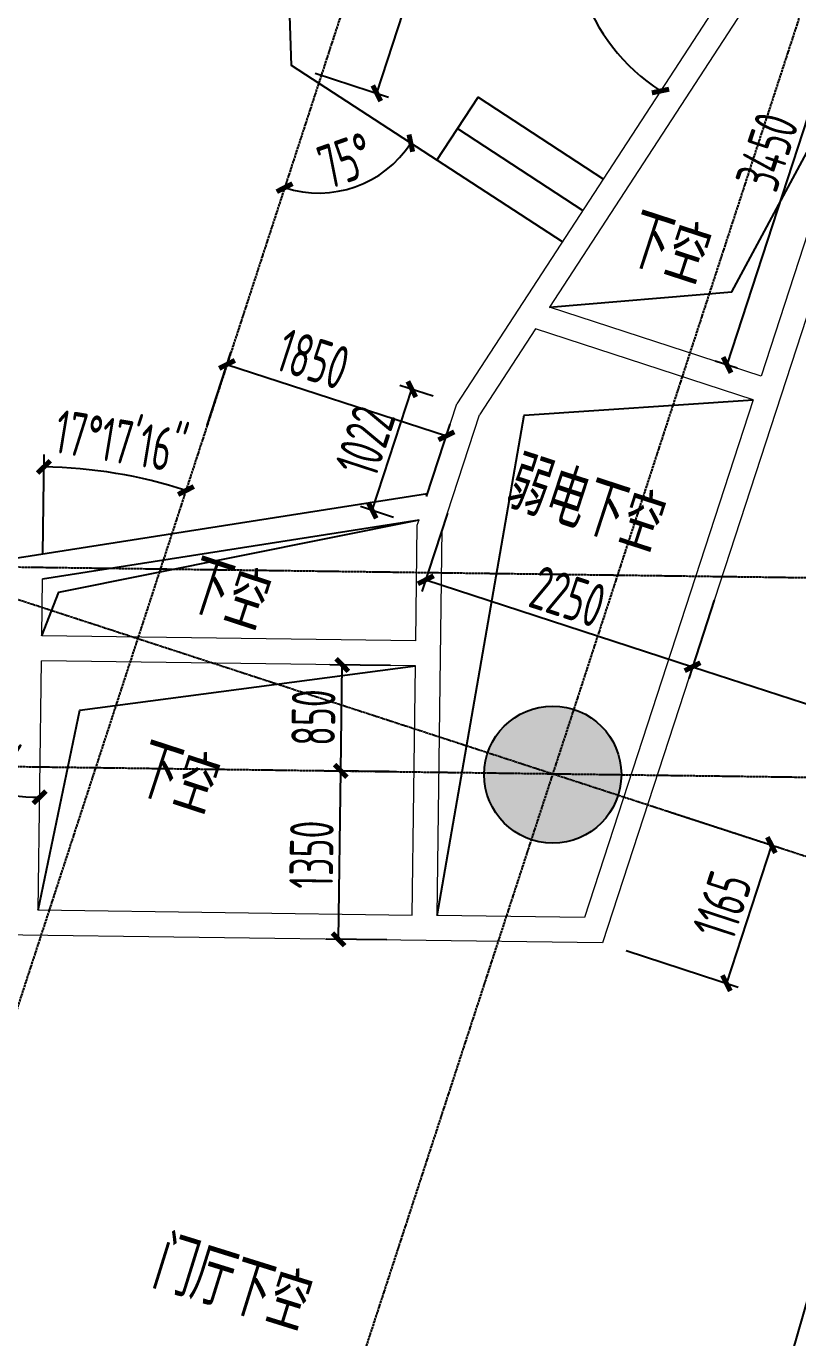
# Model space of a CAD drawing. Header units: millimetres. Extents: x 11515858 to 24947533, y -12784974 to -6116114.
# Drawn here: x 11854907 to 11861094, y -6355114 to -6344598 of the extents above; entities that cross this region are included whole.
import ezdxf
from ezdxf.enums import TextEntityAlignment as Align

# ---------------------------------------------------------------- set-up
doc = ezdxf.new("R2010")
doc.units = ezdxf.units.MM
doc.header["$LTSCALE"] = 10
doc.linetypes.add('A2-RG-AXIS$0$CENTER', pattern=[2, 1.25, -0.25, 0.25, -0.25])
doc.linetypes.add('A2-RG-AXIS$0$DOTE', pattern=[2.42, 2, -0.2, 0.02, -0.2])
for name, color, linetype in [('A2-RB-F2$0$$34$A-DIMS-100', 1, 'Continuous'), ('A2-RB-F2$0$A-DIMS-100', 1, 'Continuous'), ('A2-RD-F2$0$A-STRS', 50, 'Continuous'), ('A2-RG-AXIS$0$A-GRID', 1, 'A2-RG-AXIS$0$CENTER'), ('A2-RI-F2$0$A-STRS', 50, 'Continuous'), ('A2-RI-F2$0$A-SYMB-AREA', 4, 'Continuous'), ('A2-RI-F2$0$A-SYMB-NAME', 4, 'Continuous'), ('A2-RI-F2$0$A-SYMB-VOID', 35, 'Continuous'), ('A2-RS-F2$0$A-HATH-GRAY', 8, 'Continuous'), ('A2-RS-F2$0$A-WALL-CONC', 6, 'Continuous')]:
    doc.layers.add(name, color=color, linetype=linetype)
doc.layers.add('A2-RI-F2$0$A-FLOR-STRS', color=2, linetype='Continuous', lineweight=5)
doc.layers.add('A2-RI-F2$0$A-WALL', color=7, linetype='Continuous', lineweight=5)
doc.styles.add('A2-RB-F2$0$$0$XD2008', font='hzs.shx', dxfattribs={"width": 0.7, "bigfont": 'hztxt.shx'})
doc.styles.add('A2-RB-F2$0$XD2008', font='hzs.shx', dxfattribs={"width": 0.7, "bigfont": 'hztxt.shx'})
doc.styles.add('A2-RI-F2$0$ECADI', font='hzs.shx', dxfattribs={"width": 0.7, "bigfont": 'hztxt.shx'})
doc.dimstyles.new('A2-RB-F2$0$$0$XD100$0', dxfattribs={"dimscale": 100, "dimtxt": 3.5, "dimasz": 1, "dimexe": 1, "dimexo": 2, "dimgap": 0.5, "dimtad": 1, "dimdec": 0, "dimdsep": 46, "dimtxsty": 'A2-RB-F2$0$$0$XD2008', "dimblk1": 'A2-RB-F2$0$$20$_ArchTick', "dimblk2": 'A2-RB-F2$0$$20$_ArchTick', "dimsah": 1, "dimcen": 2.5, "dimclrt": 4, "dimaunit": 1, "dimadec": 0, "dimazin": 0, "dimtfac": 1, "dimtdec": 0, "dimtix": 1, "dimtmove": 2, "dimatfit": 3, "dimfxl": 0, "dimtolj": 1, "dimtzin": 0, "dimarcsym": 0})
doc.dimstyles.new('A2-RB-F2$0$XD100', dxfattribs={"dimscale": 100, "dimtxt": 3.5, "dimasz": 1.5, "dimexe": 1, "dimexo": 2, "dimgap": 0.5, "dimtad": 1, "dimdec": 0, "dimdsep": 46, "dimtxsty": 'A2-RB-F2$0$XD2008', "dimcen": 2.5, "dimclrt": 4, "dimaunit": 1, "dimadec": 0, "dimazin": 0, "dimtfac": 1, "dimtdec": 0, "dimtix": 1, "dimtmove": 1, "dimatfit": 3, "dimfxl": 0, "dimtolj": 1, "dimtzin": 0, "dimarcsym": 0})
doc.dimstyles.new('A2-RB-F2$0$XD100$0', dxfattribs={"dimscale": 100, "dimtxt": 3.5, "dimasz": 1, "dimexe": 1, "dimexo": 2, "dimgap": 0.5, "dimtad": 1, "dimdec": 0, "dimdsep": 46, "dimtxsty": 'A2-RB-F2$0$XD2008', "dimblk1": 'A2-RB-F2$0$_ArchTick', "dimblk2": 'A2-RB-F2$0$_ArchTick', "dimsah": 1, "dimcen": 2.5, "dimclrt": 4, "dimaunit": 1, "dimadec": 0, "dimazin": 0, "dimtfac": 1, "dimtdec": 0, "dimtix": 1, "dimtmove": 1, "dimatfit": 3, "dimfxl": 0, "dimtolj": 1, "dimtzin": 0, "dimarcsym": 0})

# ---------------------------------------------------------------- blocks, each defined once
blk = doc.blocks.new('A2-RG-AXIS')
at = {"layer": 'A2-RG-AXIS$0$A-GRID', "linetype": 'A2-RG-AXIS$0$DOTE'}
for p, q in [((11866017.6, -6318162.5), (11852857, -6358539.7)), ((11869345.5, -6319247.1), (11856184.8, -6359624.4)), ((11834459.4, -6342551.3), (11872420.1, -6354924.3)), ((11835588.6, -6348674.9), (11872727, -6349175.1)), ((11835567, -6350274.8), (11872705.5, -6350774.9))]:
    blk.add_line(p, q, dxfattribs=at)
blk = doc.blocks.new('A2-RB-F2$0$_ArchTick')
at = {"color": 0, "linetype": 'ByBlock', "const_width": 0.4}
blk.add_lwpolyline([(-0.5, -0.5), (0.5, 0.5)], dxfattribs=at)
blk = doc.blocks.new('*D1708')
at = {"layer": 'A2-RB-F2$0$A-DIMS-100', "color": 0, "lineweight": -2, "transparency": 16777216}
for p, q in [((11858285, -6348503), (11858080, -6349132)), ((11858111, -6349037), (11860250, -6349734)), ((11860424, -6349200), (11860219, -6349829))]:
    blk.add_line(p, q, dxfattribs=at)
at = {"layer": 'Defpoints', "color": 0, "transparency": 16777216}
for p in [(11858347, -6348313), (11860486, -6349010), (11860250, -6349734)]:
    blk.add_point(p, dxfattribs=at)
at = {"layer": 'A2-RB-F2$0$A-DIMS-100', "color": 0, "lineweight": -2, "transparency": 16777216, "xscale": 100, "yscale": 100, "zscale": 100}
for p, rotation in [((11858111, -6349037), 161.9470281787122), ((11860250, -6349734), 341.9470281787122)]:
    blk.add_blockref('A2-RB-F2$0$_ArchTick', p, dxfattribs=dict(at, rotation=rotation))
at = {"layer": 'A2-RB-F2$0$A-DIMS-100', "color": 4, "transparency": 16777216, "insert": (11859250, -6349171), "char_height": 350, "attachment_point": 5, "rotation": 341.947, "style": 'A2-RB-F2$0$XD2008'}
blk.add_mtext('\\A1;2250', dxfattribs=at)
blk = doc.blocks.new('*D1709')
at = {"layer": 'A2-RB-F2$0$A-DIMS-100', "color": 0, "lineweight": -2, "transparency": 16777216}
for p, q in [((11860424, -6349200), (11860219, -6349829)), ((11860250, -6349734), (11862817, -6350571)), ((11862991, -6350037), (11862786, -6350666))]:
    blk.add_line(p, q, dxfattribs=at)
at = {"layer": 'Defpoints', "color": 0, "transparency": 16777216}
for p in [(11860486, -6349010), (11863053, -6349847), (11862817, -6350571)]:
    blk.add_point(p, dxfattribs=at)
at = {"layer": 'A2-RB-F2$0$A-DIMS-100', "color": 0, "lineweight": -2, "transparency": 16777216, "xscale": 100, "yscale": 100, "zscale": 100}
for p, rotation in [((11860250, -6349734), 161.9469883693022), ((11862817, -6350571), 341.9469883693022)]:
    blk.add_blockref('A2-RB-F2$0$_ArchTick', p, dxfattribs=dict(at, rotation=rotation))
at = {"layer": 'A2-RB-F2$0$A-DIMS-100', "color": 4, "transparency": 16777216, "insert": (11861603, -6349938), "char_height": 350, "attachment_point": 5, "rotation": 341.947, "style": 'A2-RB-F2$0$XD2008'}
blk.add_mtext('\\A1;2700', dxfattribs=at)
blk = doc.blocks.new('*D1507')
at = {"layer": 'A2-RB-F2$0$A-DIMS-100', "color": 0, "lineweight": -2, "transparency": 16777216}
for p, q in [((11860080, -6350902), (11860977, -6351195)), ((11860882, -6351164), (11860521, -6352271)), ((11859719, -6352010), (11860616, -6352302))]:
    blk.add_line(p, q, dxfattribs=at)
at = {"layer": 'Defpoints', "color": 0, "transparency": 16777216}
for p in [(11859889, -6350840), (11859528, -6351948), (11860521, -6352271)]:
    blk.add_point(p, dxfattribs=at)
at = {"layer": 'A2-RB-F2$0$A-DIMS-100', "color": 0, "lineweight": -2, "transparency": 16777216, "xscale": 100, "yscale": 100, "zscale": 100}
for p, rotation in [((11860882, -6351164), 71.94704049332377), ((11860521, -6352271), 251.9470404933238)]:
    blk.add_blockref('A2-RB-F2$0$_ArchTick', p, dxfattribs=dict(at, rotation=rotation))
at = {"layer": 'A2-RB-F2$0$A-DIMS-100', "color": 4, "transparency": 16777216, "insert": (11860488, -6351648), "char_height": 350, "attachment_point": 5, "rotation": 71.947, "style": 'A2-RB-F2$0$XD2008'}
blk.add_mtext('\\A1;1165', dxfattribs=at)
blk = doc.blocks.new('*D1508')
at = {"layer": 'A2-RB-F2$0$A-DIMS-100', "color": 0, "lineweight": -2, "transparency": 16777216}
for p, q in [((11857923, -6342837), (11858510, -6343028)), ((11857718, -6345136), (11858415, -6342997)), ((11857225, -6344976), (11857813, -6345167))]:
    blk.add_line(p, q, dxfattribs=at)
at = {"layer": 'Defpoints', "color": 0, "transparency": 16777216}
for p in [(11857733, -6342775), (11858415, -6342997), (11857035, -6344914)]:
    blk.add_point(p, dxfattribs=at)
at = {"layer": 'A2-RB-F2$0$A-DIMS-100', "color": 0, "lineweight": -2, "transparency": 16777216, "xscale": 100, "yscale": 100, "zscale": 100}
for p, rotation in [((11858415, -6342997), 71.94704049330034), ((11857718, -6345136), 251.9470404933003)]:
    blk.add_blockref('A2-RB-F2$0$_ArchTick', p, dxfattribs=dict(at, rotation=rotation))
at = {"layer": 'A2-RB-F2$0$A-DIMS-100', "color": 4, "transparency": 16777216, "insert": (11857852, -6343997), "char_height": 350, "attachment_point": 5, "rotation": 71.947, "style": 'A2-RB-F2$0$XD2008'}
blk.add_mtext('\\A1;2250', dxfattribs=at)
blk = doc.blocks.new('*D1511')
at = {"layer": 'A2-RB-F2$0$A-DIMS-100', "color": 0, "lineweight": -2, "transparency": 16777216}
for p, q in [((11861678, -6344061), (11861501, -6344003)), ((11860527, -6347314), (11861596, -6344034)), ((11860609, -6347341), (11860432, -6347283))]:
    blk.add_line(p, q, dxfattribs=at)
at = {"layer": 'Defpoints', "color": 0, "transparency": 16777216}
for p in [(11861596, -6344034), (11861869, -6344123), (11860799, -6347403)]:
    blk.add_point(p, dxfattribs=at)
at = {"layer": 'A2-RB-F2$0$A-DIMS-100', "color": 0, "lineweight": -2, "transparency": 16777216, "xscale": 100, "yscale": 100, "zscale": 100}
for p, rotation in [((11861596, -6344034), 71.94700741491974), ((11860527, -6347314), 251.9470074149197)]:
    blk.add_blockref('A2-RB-F2$0$_ArchTick', p, dxfattribs=dict(at, rotation=rotation))
at = {"layer": 'A2-RB-F2$0$A-DIMS-100', "color": 4, "transparency": 16777216, "insert": (11860848, -6345604), "char_height": 350, "attachment_point": 5, "rotation": 71.947, "style": 'A2-RB-F2$0$XD2008'}
blk.add_mtext('\\A1;3450', dxfattribs=at)
blk = doc.blocks.new('*D1518')
at = {"layer": 'A2-RB-F2$0$A-DIMS-100', "color": 0, "lineweight": -2, "transparency": 16777216}
for p, q in [((11856359, -6347796), (11856548, -6347215)), ((11856517, -6347310), (11858276, -6347883)), ((11858118, -6348369), (11858307, -6347788))]:
    blk.add_line(p, q, dxfattribs=at)
at = {"layer": 'Defpoints', "color": 0, "transparency": 16777216}
for p in [(11858276, -6347883), (11856297, -6347986), (11858056, -6348560)]:
    blk.add_point(p, dxfattribs=at)
at = {"layer": 'A2-RB-F2$0$A-DIMS-100', "color": 0, "lineweight": -2, "transparency": 16777216, "xscale": 100, "yscale": 100, "zscale": 100}
for p, rotation in [((11856517, -6347310), 161.9470611219763), ((11858276, -6347883), 341.9470611219763)]:
    blk.add_blockref('A2-RB-F2$0$_ArchTick', p, dxfattribs=dict(at, rotation=rotation))
at = {"layer": 'A2-RB-F2$0$A-DIMS-100', "color": 4, "transparency": 16777216, "insert": (11857207, -6347267), "char_height": 350, "attachment_point": 5, "rotation": 341.9471, "style": 'A2-RB-F2$0$XD2008'}
blk.add_mtext('\\A1;1850', dxfattribs=at)
blk = doc.blocks.new('*D1521')
at = {"layer": 'A2-RB-F2$0$A-DIMS-100', "color": 0, "lineweight": -2, "transparency": 16777216}
for p, q in [((11857817, -6350574), (11857329, -6350568)), ((11857411, -6351920), (11857429, -6350569)), ((11857799, -6351925), (11857311, -6351918))]:
    blk.add_line(p, q, dxfattribs=at)
at = {"layer": 'Defpoints', "color": 0, "transparency": 16777216}
for p in [(11857429, -6350569), (11858017, -6350577), (11857999, -6351927)]:
    blk.add_point(p, dxfattribs=at)
at = {"layer": 'A2-RB-F2$0$A-DIMS-100', "color": 0, "lineweight": -2, "transparency": 16777216, "xscale": 100, "yscale": 100, "zscale": 100}
for p, rotation in [((11857429, -6350569), 89.2299645652371), ((11857411, -6351920), 269.2299645652371)]:
    blk.add_blockref('A2-RB-F2$0$_ArchTick', p, dxfattribs=dict(at, rotation=rotation))
at = {"layer": 'A2-RB-F2$0$A-DIMS-100', "color": 4, "transparency": 16777216, "insert": (11857195, -6351241), "char_height": 350, "attachment_point": 5, "rotation": 89.23, "style": 'A2-RB-F2$0$XD2008'}
blk.add_mtext('\\A1;1350', dxfattribs=at)
blk = doc.blocks.new('*D1523')
at = {"layer": 'A2-RB-F2$0$A-DIMS-100', "color": 0, "lineweight": -2, "transparency": 16777216}
for p, q in [((11858170, -6347564), (11857904, -6347478)), ((11857682, -6348481), (11857999, -6347509)), ((11857853, -6348537), (11857587, -6348450))]:
    blk.add_line(p, q, dxfattribs=at)
at = {"layer": 'Defpoints', "color": 0, "transparency": 16777216}
for p in [(11857999, -6347509), (11858360, -6347626), (11858043, -6348598)]:
    blk.add_point(p, dxfattribs=at)
at = {"layer": 'A2-RB-F2$0$A-DIMS-100', "color": 0, "lineweight": -2, "transparency": 16777216, "xscale": 100, "yscale": 100, "zscale": 100}
for p, rotation in [((11857999, -6347509), 71.95500459014507), ((11857682, -6348481), 251.9550045901451)]:
    blk.add_blockref('A2-RB-F2$0$_ArchTick', p, dxfattribs=dict(at, rotation=rotation))
at = {"layer": 'A2-RB-F2$0$A-DIMS-100', "color": 4, "transparency": 16777216, "insert": (11857626, -6347925), "char_height": 350, "attachment_point": 5, "rotation": 71.955, "style": 'A2-RB-F2$0$XD2008'}
blk.add_mtext('\\A1;1022', dxfattribs=at)
blk = doc.blocks.new('*D1576')
at = {"layer": 'A2-RB-F2$0$A-DIMS-100', "color": 0, "lineweight": -2, "transparency": 16777216}
blk.add_arc((11857252, -6345055), 881, 251.947, 326.947, dxfattribs=at)
at = {"layer": 'Defpoints', "color": 0, "transparency": 16777216}
for p in [(11866018, -6318162), (11857035, -6344914), (11857359, -6345930), (11859206, -6346326), (11852857, -6358540)]:
    blk.add_point(p, dxfattribs=at)
at = {"layer": 'A2-RB-F2$0$A-DIMS-100', "color": 0, "lineweight": -2, "transparency": 16777216, "xscale": 100, "yscale": 100, "zscale": 100}
for p, rotation in [((11857991, -6345536), 56.94704049335844), ((11856979, -6345893), 161.9470385784911)]:
    blk.add_blockref('A2-RB-F2$0$_ArchTick', p, dxfattribs=dict(at, rotation=rotation))
at = {"layer": 'A2-RB-F2$0$A-DIMS-100', "color": 4, "transparency": 16777216, "insert": (11857471, -6345674), "char_height": 350, "attachment_point": 5, "rotation": 19.447, "style": 'A2-RB-F2$0$XD2008'}
blk.add_mtext('\\A1;75°', dxfattribs=at)
blk = doc.blocks.new('*D1468')
at = {"layer": 'A2-RB-F2$0$A-DIMS-100', "color": 0, "lineweight": -2, "transparency": 16777216}
for p, q in [((11857828, -6349725), (11857341, -6349718)), ((11857429, -6350569), (11857441, -6349720)), ((11857817, -6350574), (11857329, -6350568))]:
    blk.add_line(p, q, dxfattribs=at)
at = {"layer": 'Defpoints', "color": 0, "transparency": 16777216}
for p in [(11857441, -6349720), (11858028, -6349727), (11858017, -6350577)]:
    blk.add_point(p, dxfattribs=at)
at = {"layer": 'A2-RB-F2$0$A-DIMS-100', "color": 0, "lineweight": -2, "transparency": 16777216, "xscale": 100, "yscale": 100, "zscale": 100}
for p, rotation in [((11857441, -6349720), 89.22996456509576), ((11857429, -6350569), 269.2299645650958)]:
    blk.add_blockref('A2-RB-F2$0$_ArchTick', p, dxfattribs=dict(at, rotation=rotation))
at = {"layer": 'A2-RB-F2$0$A-DIMS-100', "color": 4, "transparency": 16777216, "insert": (11857210, -6350141), "char_height": 350, "attachment_point": 5, "rotation": 89.23, "style": 'A2-RB-F2$0$XD2008'}
blk.add_mtext('\\A1;850', dxfattribs=at)
blk = doc.blocks.new('A2-RB-F2$0$$20$_ArchTick')
at = {"color": 0, "linetype": 'ByBlock', "const_width": 0.4}
blk.add_lwpolyline([(-0.5, -0.5), (0.5, 0.5)], dxfattribs=at)
blk = doc.blocks.new('*D1470')
at = {"layer": 'A2-RB-F2$0$$34$A-DIMS-100', "color": 0, "lineweight": -2, "transparency": 16777216}
blk.add_arc((11855042, -6348682), 2099, 221.947, 269.2349, dxfattribs=at)
at = {"layer": 'Defpoints', "color": 0, "transparency": 16777216}
for p in [(11854847, -6348857), (11855029, -6349687), (11853061, -6350463), (11853921, -6350457), (11854999, -6351887)]:
    blk.add_point(p, dxfattribs=at)
at = {"layer": 'A2-RB-F2$0$$34$A-DIMS-100', "color": 0, "lineweight": -2, "transparency": 16777216, "xscale": 100, "yscale": 100, "zscale": 100}
for p, rotation in [((11853481, -6350086), 131.9470300304268), ((11855014, -6350781), 359.234904704828)]:
    blk.add_blockref('A2-RB-F2$0$$20$_ArchTick', p, dxfattribs=dict(at, rotation=rotation))
at = {"layer": 'A2-RB-F2$0$$34$A-DIMS-100', "color": 4, "transparency": 16777216, "insert": (11854281, -6350359), "char_height": 350, "attachment_point": 5, "rotation": 335.591, "style": 'A2-RB-F2$0$$0$XD2008'}
blk.add_mtext('\\A1;47°17\'16"', dxfattribs=at)
blk = doc.blocks.new('*D1473')
at = {"layer": 'A2-RB-F2$0$A-DIMS-100', "color": 0, "lineweight": -2, "transparency": 16777216}
blk.add_arc((11860855, -6343792), 1581, 161.9468, 236.9471, dxfattribs=at)
at = {"layer": 'Defpoints', "color": 0, "transparency": 16777216}
for p in [(11836629, -6335896), (11859286, -6343984), (11860573, -6344226), (11858360, -6347626), (11874589, -6348269)]:
    blk.add_point(p, dxfattribs=at)
at = {"layer": 'A2-RB-F2$0$A-DIMS-100', "color": 0, "lineweight": -2, "transparency": 16777216, "xscale": 100, "yscale": 100, "zscale": 100}
for p, rotation in [((11859352, -6343302), 71.94679980163178), ((11859993, -6345118), 326.9471125376343)]:
    blk.add_blockref('A2-RB-F2$0$_ArchTick', p, dxfattribs=dict(at, rotation=rotation))
at = {"layer": 'A2-RB-F2$0$A-DIMS-100', "color": 4, "transparency": 16777216, "insert": (11859576, -6344244), "char_height": 350, "attachment_point": 5, "rotation": 289.447, "style": 'A2-RB-F2$0$XD2008'}
blk.add_mtext('\\A1;75°', dxfattribs=at)
blk = doc.blocks.new('*D1477')
at = {"layer": 'A2-RB-F2$0$$34$A-DIMS-100', "color": 0, "lineweight": -2, "transparency": 16777216}
blk.add_line((11855040, -6348830), (11855051, -6348032), dxfattribs=at)
blk.add_arc((11854998, -6351971), 3839, 71.9468, 89.2347, dxfattribs=at)
at = {"layer": 'Defpoints', "color": 0, "transparency": 16777216}
for p in [(11865253, -6320509), (11855815, -6348219), (11855037, -6349030), (11855002, -6351687), (11852092, -6360886)]:
    blk.add_point(p, dxfattribs=at)
at = {"layer": 'A2-RB-F2$0$$34$A-DIMS-100', "color": 0, "lineweight": -2, "transparency": 16777216, "xscale": 100, "yscale": 100, "zscale": 100}
for p, rotation in [((11855049, -6348132), 179.2346640127694), ((11856188, -6348321), 341.9468017164874)]:
    blk.add_blockref('A2-RB-F2$0$$20$_ArchTick', p, dxfattribs=dict(at, rotation=rotation))
at = {"layer": 'A2-RB-F2$0$$34$A-DIMS-100', "color": 4, "transparency": 16777216, "insert": (11855668, -6347928), "char_height": 350, "attachment_point": 5, "rotation": 350.5907, "style": 'A2-RB-F2$0$$0$XD2008'}
blk.add_mtext('\\A1;17°17\'16"', dxfattribs=at)
blk = doc.blocks.new('A2-RD-F2')
at = {"layer": 'A2-RD-F2$0$A-STRS'}
for points in [[(11859206, -6346326), (11857035, -6344914), (11856917, -6341404), (11858436, -6336746), (11860599, -6333980), (11863185, -6334118)], [(11858200, -6345672), (11858531, -6345167), (11859535, -6345824)], [(11858365, -6345419), (11859370, -6346075)]]:
    blk.add_lwpolyline(points, dxfattribs=at)
blk = doc.blocks.new('A2-RS-F2')
at = {"layer": 'A2-RS-F2$0$A-HATH-GRAY'}
h = blk.add_hatch(color=256, dxfattribs=at)
edge = h.paths.add_edge_path()
edge.add_arc((11859129, -6350599), 550, 0, 360)
at = {"layer": 'A2-RS-F2$0$A-WALL-CONC'}
blk.add_circle((11859129, -6350599), 550, dxfattribs=at)
blk = doc.blocks.new('A2-RI-F2$0$5erhfh')
at = {"layer": 'A2-RI-F2$0$A-SYMB-AREA', "style": 'A2-RI-F2$0$ECADI', "width": 0.7}
blk.add_attdef('340M2', text='', height=2.5, dxfattribs=at).set_placement((0, 1.25), align=Align.MIDDLE_LEFT)
at = {"layer": 'A2-RI-F2$0$A-SYMB-NAME', "style": 'A2-RI-F2$0$ECADI', "width": 0.7}
blk.add_attdef('CHINESENAME', (-12.29, 3.09), '', height=4.5, dxfattribs=at)
blk = doc.blocks.new('A2-RB-F2')
at = {"layer": 'A2-RB-F2$0$$34$A-DIMS-100'}
for base, line1, line2, picture, middle in [((11855815.2941, -6348219.4925), ((11852092.1247, -6360886.0703), (11865252.9352, -6320508.8615)), ((11855001.8061, -6351687.1676), (11855037.2993, -6349030.1833)), '*D1477', (11855667.9256, -6347928.2951)), ((11853920.7054, -6350456.8366), ((11853061.2319, -6350462.6246), (11854847.3007, -6348857.4285)), ((11854999.2283, -6351887.0391), (11855028.6055, -6349687.1931)), '*D1470', (11854281.3628, -6350358.5896))]:
    dim = blk.add_angular_dim_2l(base=base, line1=line1, line2=line2, dimstyle='A2-RB-F2$0$$0$XD100$0', override={"dimadec": 4}, dxfattribs=at)
    dim.commit()
    dim.dimension.update_dxf_attribs({"geometry": picture, "text_midpoint": middle})
at = {"layer": 'A2-RB-F2$0$A-DIMS-100'}
for base, line1, line2, picture, middle in [((11857358.9, -6345929.8), ((11857035.3, -6344913.8), (11859206, -6346326.3)), ((11866017.6, -6318162.5), (11852857, -6358539.7)), '*D1576', (11857470.8, -6345673.8)), ((11859285.6, -6343983.5), ((11836628.7, -6335895.7), (11874589.4, -6348268.9)), ((11860573.1, -6344225.9), (11858360.5, -6347626.1)), '*D1473', (11859576.4, -6344243.8))]:
    dim = blk.add_angular_dim_2l(base=base, line1=line1, line2=line2, dimstyle='A2-RB-F2$0$XD100', override={"dimasz": 1, "dimblk1": 'A2-RB-F2$0$_ArchTick', "dimblk2": 'A2-RB-F2$0$_ArchTick', "dimsah": 1}, dxfattribs=at)
    dim.commit()
    dim.dimension.update_dxf_attribs({"geometry": picture, "text_midpoint": middle})
for p1, p2, distance, picture, middle in [((11857035.3, -6344913.8), (11857732.6, -6342774.5), -717.6, '*D1508', (11857852.3, -6343996.8)), ((11860799.4, -6347402.9), (11861868.6, -6344122.6), 286.5, '*D1511', (11860847.6, -6345604.3)), ((11858043.3, -6348598.5), (11858360, -6347626.4), 380.1, '*D1523', (11857626.4, -6347925)), ((11858346.8, -6348313), (11860486, -6349010.2), -761.1, '*D1708', (11859250.3, -6349171.3)), ((11860486, -6349010.2), (11863053.1, -6349846.9), -761.1, '*D1709', (11861603.4, -6349938.3)), ((11858017, -6350577.1), (11858028.4, -6349727.5), 587.9, '*D1468', (11857209.8, -6350141.4)), ((11857998.8, -6351927.4), (11858016.9, -6350577.1), 587.9, '*D1521', (11857195, -6351241.3)), ((11859889.4, -6350840), (11859528.4, -6351947.7), 1044.2, '*D1507', (11860487.8, -6351647.7))]:
    dim = blk.add_aligned_dim(p1=p1, p2=p2, distance=distance, dimstyle='A2-RB-F2$0$XD100$0', dxfattribs=at)
    dim.commit()
    dim.dimension.update_dxf_attribs({"geometry": picture, "text_midpoint": middle})
dim = blk.add_linear_dim(base=(11858276.4, -6347883), p1=(11856296.8, -6347986.2), p2=(11858055.9, -6348559.5), angle=341.94706, dimstyle='A2-RB-F2$0$XD100$0', dxfattribs=at)
dim.commit()
dim.dimension.update_dxf_attribs({"geometry": '*D1518', "text_midpoint": (11857137.8, -6347480.9), "dimtype": 129})
blk = doc.blocks.new('A2-RI-F2')
at = {"layer": 'A2-RI-F2$0$A-SYMB-VOID'}
for points in [[(11867415, -6327123), (11868507, -6329359), (11860351, -6357652)], [(11859104, -6346851), (11860566, -6346729), (11861713, -6344598)], [(11858202, -6351730), (11858899, -6347717), (11860737, -6347593)], [(11855031, -6349487), (11855168, -6349136), (11858057, -6348557)], [(11855002, -6351687), (11855337, -6350081), (11858028, -6349727)]]:
    blk.add_lwpolyline(points, dxfattribs=at)
at = {"layer": 'A2-RI-F2$0$A-WALL'}
for p, q in [((11866759, -6329766), (11859528, -6351948)), ((11865125, -6334133), (11860799, -6347403)), ((11860573, -6344226), (11858360, -6347627)), ((11860770, -6344290), (11859104, -6346851)), ((11860799, -6347403), (11859104, -6346851)), ((11858991, -6347024), (11858542, -6347714)), ((11860737, -6347593), (11858991, -6347024)), ((11860737, -6347593), (11859384, -6351746)), ((11858126, -6348344), (11858360, -6347627)), ((11858243, -6348632), (11858542, -6347714)), ((11858031, -6349527), (11858043, -6348598)), ((11858043, -6348598), (11858057, -6348557)), ((11858202, -6351730), (11858243, -6348632)), ((11855031, -6349487), (11855037, -6349030)), ((11858031, -6349527), (11855031, -6349487)), ((11855002, -6351687), (11855029, -6349687)), ((11858028, -6349727), (11855029, -6349687)), ((11858002, -6351727), (11858028, -6349727)), ((11858002, -6351728), (11855002, -6351687)), ((11859528, -6351948), (11846288, -6351771)), ((11859384, -6351746), (11858202, -6351730))]:
    blk.add_line(p, q, dxfattribs=at)
at = {"layer": 'A2-RI-F2$0$A-WALL', "lineweight": 25}
for p, q in [((11843468, -6350641), (11858126, -6348344)), ((11855037, -6349030), (11858057, -6348557))]:
    blk.add_line(p, q, dxfattribs=at)
blk.add_blockref('A2-RS-F2', (0, 0))
ref = blk.add_blockref('A2-RI-F2$0$5erhfh', (11859802, -6349122), dxfattribs=dict(xscale=100.000000000853, yscale=100.000000000853, zscale=100.000000000853, rotation=341.9467459263064))
ref.add_attrib('CHINESENAME', '弱电下空', (11858729, -6348448), dxfattribs={"layer": 'A2-RI-F2$0$A-SYMB-NAME', "height": 450, "rotation": 341.9467, "style": 'A2-RI-F2$0$ECADI', "width": 0.7})
ref = blk.add_blockref('A2-RI-F2$0$5erhfh', (11857235, -6349944), dxfattribs=dict(xscale=100.000000000853, yscale=100.000000000853, zscale=100.000000000853, rotation=341.9467459263064))
ref.add_attrib('CHINESENAME', '下空', (11856162, -6349270), dxfattribs={"layer": 'A2-RI-F2$0$A-SYMB-NAME', "height": 450, "rotation": 341.9467, "style": 'A2-RI-F2$0$ECADI', "width": 0.7})
ref = blk.add_blockref('A2-RI-F2$0$5erhfh', (11856826, -6351420), dxfattribs=dict(xscale=100.000000000853, yscale=100.000000000853, zscale=100.000000000853, rotation=341.9467459263064))
ref.add_attrib('CHINESENAME', '下空', (11855753, -6350745), dxfattribs={"layer": 'A2-RI-F2$0$A-SYMB-NAME', "height": 450, "rotation": 341.9467, "style": 'A2-RI-F2$0$ECADI', "width": 0.7})
ref = blk.add_blockref('A2-RI-F2$0$5erhfh', (11856976, -6355367), dxfattribs=dict(xscale=99.99999999972489, yscale=99.99999999972489, zscale=99.99999999972489, rotation=342.7000000001773))
ref.add_attrib('CHINESENAME', '门厅下空', (11855895, -6354707), dxfattribs={"layer": 'A2-RI-F2$0$A-SYMB-NAME', "height": 450, "rotation": 342.7, "style": 'A2-RI-F2$0$ECADI', "width": 0.7})
at = {"layer": 'A2-RI-F2$0$A-FLOR-STRS'}
blk.add_blockref('A2-RG-AXIS', (0, 0), dxfattribs=at)
at = {"layer": 'A2-RI-F2$0$A-STRS', "linetype": 'Continuous'}
blk.add_blockref('A2-RB-F2', (0, 0), dxfattribs=at)
at = {"layer": 'A2-RI-F2$0$A-SYMB-VOID'}
ref = blk.add_blockref('A2-RI-F2$0$5erhfh', (11860765, -6347171), dxfattribs=dict(at, xscale=100.000000000853, yscale=100.000000000853, zscale=100.000000000853, rotation=341.9467459263064))
ref.add_attrib('CHINESENAME', '下空', (11859692, -6346496), dxfattribs={"layer": 'A2-RI-F2$0$A-SYMB-NAME', "height": 450, "rotation": 341.9467, "style": 'A2-RI-F2$0$ECADI', "width": 0.7})

msp = doc.modelspace()

# ---------------------------------------------------------------- block references
for name in ['A2-RI-F2', 'A2-RB-F2', 'A2-RG-AXIS', 'A2-RS-F2', 'A2-RD-F2']:
    msp.add_blockref(name, (0, 0))

doc.saveas('drawing.dxf')
